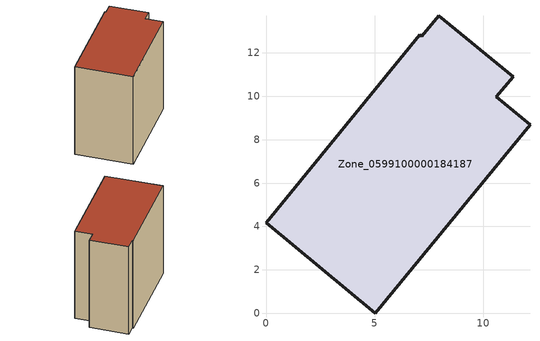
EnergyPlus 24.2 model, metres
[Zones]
Zone_0599100000184187
 floor ground (C_G): 5.04,0 0,4.16 7.09,12.84 7.18,12.76 7.96,13.71 11.38,10.9 10.6,9.97 12.16,8.69 z0
 wall outside (C_F): 10.6,9.97 11.38,10.9 7.96,13.71 7.18,12.76 7.09,12.84 0,4.16 5.04,0 12.16,8.69 10.6,9.97 z0:11.18
 roof outside (C_R): 5.04,0 12.16,8.69 10.6,9.97 11.38,10.9 7.96,13.71 7.18,12.76 7.09,12.84 0,4.16 z11.18
[BUILDING]
Pand.0599100000184187: North Axis=0; Terrain=City; Loads Convergence Tolerance Value=0.04; Temperature Convergence Tolerance Value=0.4; Solar Distribution=FullExterior; Maximum Number of Warmup Days=25; Minimum Number of Warmup Days=1
[Site:Location]
Rotterdam.The.Hague.AP_ZH_NLD Design_Conditions: Latitude=51.96; Longitude=4.45; Time Zone=1; Elevation=-4.5
[SITE:GROUNDTEMPERATURE:BUILDINGSURFACE]
18, 18, 18, 18, 18, 18, 18, 18, 18, 18, 18, 18
[MATERIAL] Thermal Absorptance=0.9; Solar Absorptance=0.7; Visible Absorptance=0.7
Name | Roughness | Thickness | Conductivity | Density | Specific Heat
G.TC.1946 | MediumSmooth | 0.15 | 1 | 540 | 1210
F.TC.1946 | Rough | 0.3 | 0.857143 | 1920 | 840
R.TC.1946 | MediumRough | 0.2 | 0.909091 | 1500 | 1000
[CONSTRUCTION]
C_G: G.TC.1946
C_F: F.TC.1946
C_R: R.TC.1946
[ZONE]
Zone_0599100000184187: Type=1; Multiplier=1; Ceiling Height=Autocalculate; Volume=Autocalculate; Floor Area=autocalculate; Part of Total Floor Area=Yes
[ZONEINFILTRATION:DESIGNFLOWRATE]
Infil_Zone_0599100000184187: Zone or ZoneList or Space or SpaceList=Zone_0599100000184187; Schedule=AlwaysOn; Design Flow Rate Calculation Method=Flow/Area; Flow Rate per Floor Area=0.003; Constant Term Coefficient=1; Temperature Term Coefficient=0; Velocity Term Coefficient=0; Velocity Squared Term Coefficient=0
[HVACTEMPLATE:ZONE:IDEALLOADSAIRSYSTEM]
Zone_0599100000184187: Maximum Heating Supply Air Temperature=50; Minimum Cooling Supply Air Temperature=13; Maximum Heating Supply Air Humidity Ratio=0.0156; Minimum Cooling Supply Air Humidity Ratio=0.0077; Heating Limit=NoLimit; Cooling Limit=NoLimit; Dehumidification Control Type=ConstantSensibleHeatRatio; Cooling Sensible Heat Ratio=0.7; Dehumidification Setpoint=60; Humidification Control Type=None; Humidification Setpoint=30; Outdoor Air Method=None; Outdoor Air Flow Rate per Person=0.00944; Outdoor Air Flow Rate per Zone Floor Area=0; Outdoor Air Flow Rate per Zone=0; Demand Controlled Ventilation Type=None; Outdoor Air Economizer Type=NoEconomizer; Heat Recovery Type=None; Sensible Heat Recovery Effectiveness=0.7; Latent Heat Recovery Effectiveness=0.65
[ZONECONTROL:THERMOSTAT]
ThermostatControl_Zone_0599100000184187: Zone or ZoneList=Zone_0599100000184187; Control Type Schedule=DualSetpointControlType; Control 1=Thermostat_Zone_0599100000184187; Temperature Difference Between Cutout And Setpoint=0
[THERMOSTATSETPOINT:DUALSETPOINT]
Thermostat_Zone_0599100000184187: Heating Setpoint Temperature Schedule=HeatingSetpoint_Zone_0599100000184187; Cooling Setpoint Temperature Schedule=CoolingSetpoint_Zone_0599100000184187
[SCHEDULE:COMPACT]
HeatingSetpoint_Zone_0599100000184187: Through: 12/31, For: AllDays, Until: 24:00, 21
CoolingSetpoint_Zone_0599100000184187: Through: 12/31, For: AllDays, Until: 24:00, 24
DualSetpointControlType: Through: 12/31, For: AllDays, Until: 24:00, 4
AlwaysOn: Through: 12/31, For: AllDays, Until: 24:00, 1
